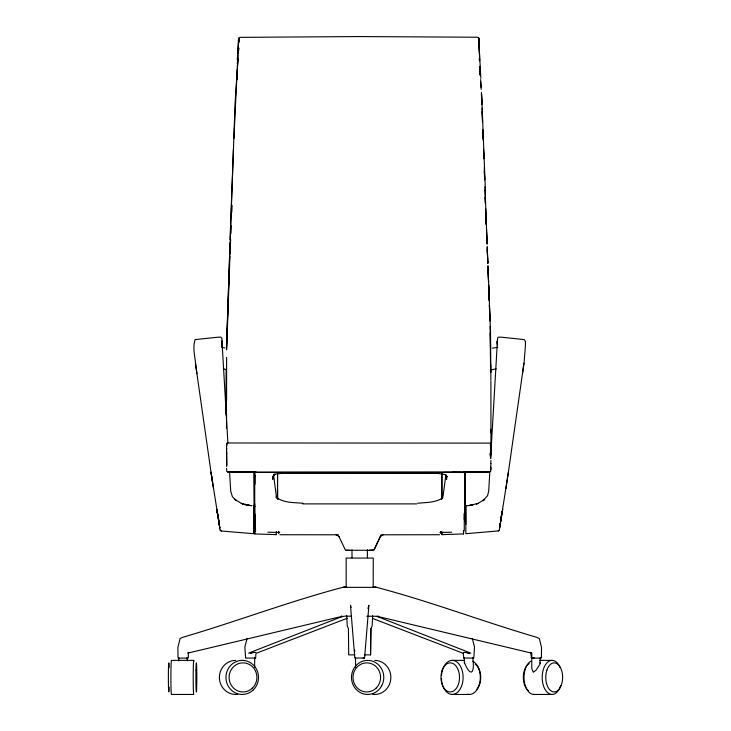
<?xml version="1.0" encoding="UTF-8"?>
<svg xmlns="http://www.w3.org/2000/svg" width="731" height="731" viewBox="0 0 731 731"><rect width="100%" height="100%" fill="white"/><g stroke="black" fill="none" stroke-linecap="round" stroke-linejoin="round"><path stroke-width="1.1" d="M226.583 449.419L226.601 443.735L227.551 442.986L490.355 443.105L490.894 454.344M277.542 473.35L277.533 498.378L277.552 473.834M352.004 557.744L352.004 549.794M367.391 557.744L367.391 549.794M464.651 503.12L464.66 471.769M464.651 510.521L464.669 472.866M465.227 516.488L465.236 471.495M465.857 524.492L465.766 505.898L472.719 505.03L469.156 505.532L478.037 503.394L484.68 499.383L482.953 500.735L487.568 495.682L488.683 491.168L489.861 471.559M490.656 432.149L490.656 430.029M490.867 458.428L490.729 443.47L490.894 449.967M226.254 369.109L226.208 415.318M226.537 413.764L226.5 428.43M373.194 587.505L373.249 558.064L346.147 558.064L346.192 587.505M446.614 475.991L446.604 479.381L445.864 475.15L447.372 476.923L444.914 474.492L438.088 473.45L281.307 473.423L275.815 474.017L273.431 475.104L274.829 473.99L272.965 476.621L272.791 479.381L272.782 476.247M490.867 380.248L490.519 331.956L487.961 266.331M226.601 357.413L226.61 400.369M238.662 42.928L238.571 38.304L239.658 37.354L358.72 36.568L477.727 37.226L478.768 38.067L479.225 42.133M441.88 498.414L441.889 496.194M441.853 532.424L441.853 534.644L463.518 533.941L463.527 531.93M490.739 431.555L490.748 429.316M226.4 369.137L226.327 414.303M226.546 449.373L226.546 448.14L226.838 465.144M490.528 458.492L490.538 449.848L490.638 453.85M364.541 654.875L370.562 654.875L370.809 628.715M441.88 531.565L441.853 534.644M219.775 527.864L211.14 473.058L195.926 366.743C195.332 357.888 192.29 348.002 195.095 339.604L217.536 337.238L220.762 337.11L221.813 338.115L227.889 442.895M254.708 506.163L254.699 506.875L254.635 503.75L254.708 533.941L276.364 534.644L276.364 532.424M490.867 463.454L490.867 460.521M490.949 448.88L490.903 381.28M188.278 657.818L188.351 652.317L188.689 652.81L187.821 653.121L338.243 617.247L345.078 616.123L351.593 616.187M541.388 657.818L541.525 647.565L539.341 638.538L536.874 637.368C482.652 621.487 429.59 601.184 374.93 586.892M226.583 348.705L229.982 242.793M226.647 349.802L229.918 256.298M254.726 476.356L254.744 475.369L254.726 484.489L254.735 472.162L254.726 504.591M370.562 654.875L370.955 628.715L372.17 625.809L372.618 615.712M490.702 467.886L490.665 470.07L490.912 463.664M499.62 528.157L508.255 473.058L524.164 361.79L525.434 345.571L525.443 341.523L524.301 339.604L501.859 337.238L498.633 337.11L497.583 338.115L490.748 456.08M226.418 348.029L235.044 104.03L237.904 59.147M230.037 239.631L233.408 149.261M464.267 519.439L464.395 513.756M464.541 506.939L464.669 501.265L464.523 503.522M255.686 657.818L255.896 653.943M238.608 47.387L238.498 51.408M490.748 467.219L490.693 471.139L489.642 472.025L227.816 472.135M472.719 657.452C475.177 675.024 470.06 676.577 464.477 662.743M237.109 79.652L237.219 76.326M238.352 43.604L238.699 38.633L238.014 53.281M238.553 42.773L238.699 38.633L237.337 63.835M233.92 138.643L237.191 69.299M237.557 66.347L237.931 55.446M479.691 60.892L479.015 39.465L478.723 45.706M230.018 254.022L230.649 239.265M230.895 233.591L231.234 225.641M231.809 212.072L232.102 205.329M490.501 452.818L490.163 454.527M238.023 53.235L238.699 38.633M226.418 451.941L226.701 454.115M278.685 532.104L278.721 531.574M237.301 59.778L237.703 53.052M473.807 657.818L474.529 646.935L472.299 638.41M237.347 67.069L237.968 58.16M238.361 52.568L238.671 48.027L238.379 52.449M490.145 456.062L490.547 451.511L490.592 453.193M364.586 657.818L368.908 605.25L367.949 608.539M222.16 342.821L222.105 340.884L221.795 346.531M238.297 41.164L238.571 38.304L238.681 42.179M478.65 43.741L478.768 38.067L479.088 43.604M502.499 510.494L502.663 509.297L501.959 513.893M445.892 474.638L443.068 496.121L441.332 499.355L442.401 498.259M522.473 373.678L523.963 363.243M502.151 512.687L502.298 511.517L500.552 522.144M505.925 488.564L508.383 472.08M499.611 527.864L499.931 525.863M501.822 513.5L502.069 511.709L501.877 512.605M501.512 514.889L501.055 517.886L501.74 514.03M500.497 521.934L500.872 519.531L500.415 521.934M500.26 523.497L499.867 525.973M499.611 526.868L500.159 523.487M500.26 523.88L499.602 527.508M499.629 528.467L499.282 530.094L498.231 530.953L465.857 533.694L465.766 505.898M540.172 657.809L539.981 664.205L536.024 670.236L533.264 672.246L531.784 668.5L531.784 653.039M247.096 638.41L244.867 646.935L245.589 657.818M374.135 549.767L380.741 535.704L374.135 549.767L369.164 550.342M463.664 531.309L464.276 530.596M464.825 521.651L465.245 471.605M531.565 658.101L540.894 658.101M254.16 504.061L254.69 503.568M498.231 530.953L499.282 530.094M442.94 497.72C435.612 502.727 426.164 502.435 417.657 503.23M380.358 536.545L383.245 534.754M347.134 618.298L256.636 653.121L255.229 652.317L248.631 653.121L342.41 616.416L341.185 616.014M497.674 347.326L492.466 348.166M496.212 368.872L490.3 369.95M344.465 586.892C289.805 601.184 236.743 621.487 182.522 637.368L180.054 638.538L177.871 647.565L178.008 657.818M378.21 616.014L376.986 616.416L470.755 653.121L464.167 652.317L462.75 653.121L372.865 618.527M363.179 658.101L364.504 658.019L355.147 658.019M366.861 616.251L376.346 616.251L381.153 617.247L531.574 653.121C529.436 650.8 532.15 656.539 531.117 657.818M346.567 587.139L343.323 587.349L376.072 587.349L372.828 587.139M439.934 532.47L451.557 532.25M464.24 658.019L463.783 658.019L473.542 658.101M255.859 471.915L228.593 471.915M463.829 471.915L488.847 471.915M255.539 472.427L463.856 472.427M463.527 472.473L444.073 472.418M302.652 503.887L416.743 503.887M381.015 534.8L439.569 534.736M336.041 534.69L339.467 536.856L338.764 536.161L345.26 549.767L346.065 550.279L373.166 550.279M250.413 653.039L251.839 653.039M467.493 653.039L469.585 653.039M354.846 654.875L348.687 654.875L348.44 628.715L347.225 625.809L346.777 615.712M178.501 658.101L187.821 658.101M245.854 658.101L255.612 658.019L255.146 658.019M193.742 660.376L171.447 660.376A17.041 0.539 -90 0 0 170.908 677.418A17.041 0.539 -90 0 0 171.447 694.45L193.742 694.45A17.041 0.539 -90 0 1 193.212 674.75A17.041 0.539 -90 0 1 193.907 661.208M452.261 660.376L464.084 660.376M539.56 660.376L552.06 660.376M452.261 694.45L469.457 694.45M552.06 694.45L533.877 694.45A17.041 9.878 90 0 1 524.127 680.077A17.041 9.878 90 0 1 530.825 661.208M279.827 534.736L338.38 534.8M462.559 472.473L452.169 472.418L461.809 472.473M346.065 550.279L350.058 550.342M267.848 532.223L279.745 532.488M302.936 503.275C293.853 502.389 283.281 503.147 275.934 496.897L278.063 499.355L276.373 496.44L273.476 474.364M219.766 528.467L220.113 530.094L221.219 530.998L253.538 533.694L253.63 505.898L253.538 524.492M251.985 505.706L246.676 505.03L250.23 505.532L241.358 503.394L234.541 499.236L236.442 500.735L232.394 496.705L230.713 491.168L229.534 471.559M223.183 368.872L225.468 369.329M224.837 347.938L221.721 347.326M220.113 530.094L221.219 530.998M227.761 472.125L226.747 471.276L226.564 468.333M464.706 503.568L465.245 504.061M254.58 521.651L254.16 471.605M539.953 662.743L540.172 663.328M463.5 653.943L463.28 653.395L463.701 657.818M255.558 531.236L255.073 514.258M351.127 607.443L350.478 605.25L354.809 657.818M219.793 527.508L219.93 528.065L219.876 527.544M479.088 59.147L479.262 60.106M217.518 512.605L217.326 511.663L217.427 512.513M226.72 466.57L226.564 451.045M219.464 525.863L217.655 514.03M219.528 525.973L219.684 526.941M217.564 514.057L217.098 511.517L217.244 512.687M219.611 526.74L219.236 523.487L219.337 524.785M218.98 521.934L218.267 517.886M217.747 514.606L218.021 516.314M218.341 517.886L218.596 519.531M217.573 513.5L218.103 516.314M218.523 519.531L218.898 521.934M217.436 513.893L216.732 509.297L216.897 510.494M212.611 482.871L211.012 472.08L213.47 488.564M195.424 363.243L196.922 373.678M497.436 345.416L497.235 342.821M480.614 79.569L481.172 87.382M480.313 75.412L479.865 68.97M440.674 531.629L440.702 532.113M479.874 70.414L480.185 74.873M480.66 81.634L481.162 89.31M480.834 78.336L478.741 38.798L479.463 54.359M481.638 94.29L485.402 190.636M487.815 262.986L487.23 249.481M481.446 92.398L481.948 104.03M485 197.425L485.238 203.081M485.768 215.453L486.161 224.508M486.499 232.458L486.983 243.807M481.373 93.44L481.82 104.113M487.193 247.325L487.815 263.178M487.952 266.577L488.582 282.431M488.664 284.697L489.267 300.551M489.249 300.532L488.692 285.885M489.423 305.01L489.971 320.772M483.584 149.261L483.94 158.728M484.278 167.49L484.735 179.314M482.104 111.843L482.469 121.858M482.561 122.05L482.085 108.225M482.844 129.652L483.255 140.526M483.557 151.628L483.794 157.878M484.287 170.926L484.635 179.927M485.018 190.06L485.521 203.437M485.731 209.011L486.334 224.737M486.499 229.251L487.12 244.145M487.202 246.402L487.842 263.324M487.933 265.581L488.564 282.495M485.009 186.707L486.947 239.631M482.825 131.927L483.063 138.643M479.883 66.347L480.185 75.22M489.395 305.083L489.834 320.827M490.126 326.465L490.592 349.162M490.135 332.97L490.611 372.545M276.364 534.644L276.336 531.565M354.617 649.74L354.645 651.869M490.775 429.782L490.784 432.021M490.72 364.714L490.748 372.408M277.515 498.414L277.488 489.551L277.506 498.588M490.839 443.909L490.848 449.446M464.669 504.591L464.651 491.15L464.669 513.683M441.853 473.35L441.862 498.378L441.853 473.834M254.16 471.495L254.169 516.488M464.349 657.809L464.349 663.328M464.267 513.263L464.267 529.747M463.518 530.679L463.518 533.941M440.702 531.885L440.702 533.593M355.54 657.425L355.54 667.293M278.685 531.3L278.685 533.593M254.708 505.898L254.708 533.941M254.671 657.425L254.671 667.293M187.163 657.525L187.163 660.888M178.784 657.525L178.784 660.888M560.714 685.623A17.041 9.878 -90 0 1 546.084 690.978A17.041 9.878 -90 0 1 545.152 665.237A17.041 9.878 -90 0 1 560.047 667.394M528.321 690.713A14.556 8.434 -90 0 1 523.323 676.65A14.556 8.434 -90 0 1 529.143 663.574M441.487 675.28A17.041 10.855 90 0 1 458.264 663.218A17.041 10.855 90 0 1 457.688 692.166A17.041 10.855 90 0 1 441.423 678.478M472.811 661.208A17.041 10.855 90 0 1 480.011 681.393A17.041 10.855 90 0 1 467.758 694.24M475.241 664.113A14.556 9.275 90 0 1 480.696 675.892A14.556 9.275 90 0 1 476.923 689.187M237.721 694.313A17.041 16.283 90 0 1 219.428 678.478A17.041 16.283 90 0 1 235.684 660.376M169.172 687.149A14.556 0.457 -90 0 1 168.514 687.88A14.556 0.457 -90 0 1 168.514 666.946A14.556 0.457 -90 0 1 169.172 667.677M374.711 660.376A17.041 16.155 -90 0 1 390.838 678.478A17.041 16.155 -90 0 1 372.691 694.313M497.29 340.884L497.226 343.086L497.29 340.884M226.875 443.297L226.592 445.727L226.875 443.297M478.047 503.339L476.301 504.006L478.037 503.394M533.529 657.818L533.073 657.818L534.123 658.019L533.529 657.818M246.667 504.957L244.885 504.554L246.667 504.957M243.085 504.006L241.358 503.394L243.085 504.006M546.889 670.135A14.556 8.434 90 0 0 554.189 691.965A14.556 8.434 90 0 0 561.499 670.135A14.556 8.434 90 0 0 546.889 670.135M442.209 670.135A14.556 9.275 90 0 0 450.241 691.965A14.556 9.275 90 0 0 458.273 670.135A14.556 9.275 90 0 0 442.209 670.135M253.127 690.073A17.041 16.283 -90 0 0 247.261 661.208A17.041 16.283 -90 0 0 226.299 680.954A17.041 16.283 -90 0 0 253.127 690.073M252.305 688.227A14.556 13.916 -90 0 0 247.297 663.574A14.556 13.916 -90 0 0 229.388 680.442A14.556 13.916 -90 0 0 252.305 688.227M195.963 670.135A14.556 0.457 90 0 0 196.356 691.965A14.556 0.457 90 0 0 196.758 670.135A14.556 0.457 90 0 0 195.963 670.135M376.026 688.227A14.556 13.798 -90 0 0 371.056 663.574A14.556 13.798 -90 0 0 353.292 680.442A14.556 13.798 -90 0 0 376.026 688.227M381.619 685.934A17.041 16.155 -90 0 0 367.629 660.376A17.041 16.155 -90 0 0 353.64 685.934A17.041 16.155 -90 0 0 381.619 685.934"/></g></svg>
